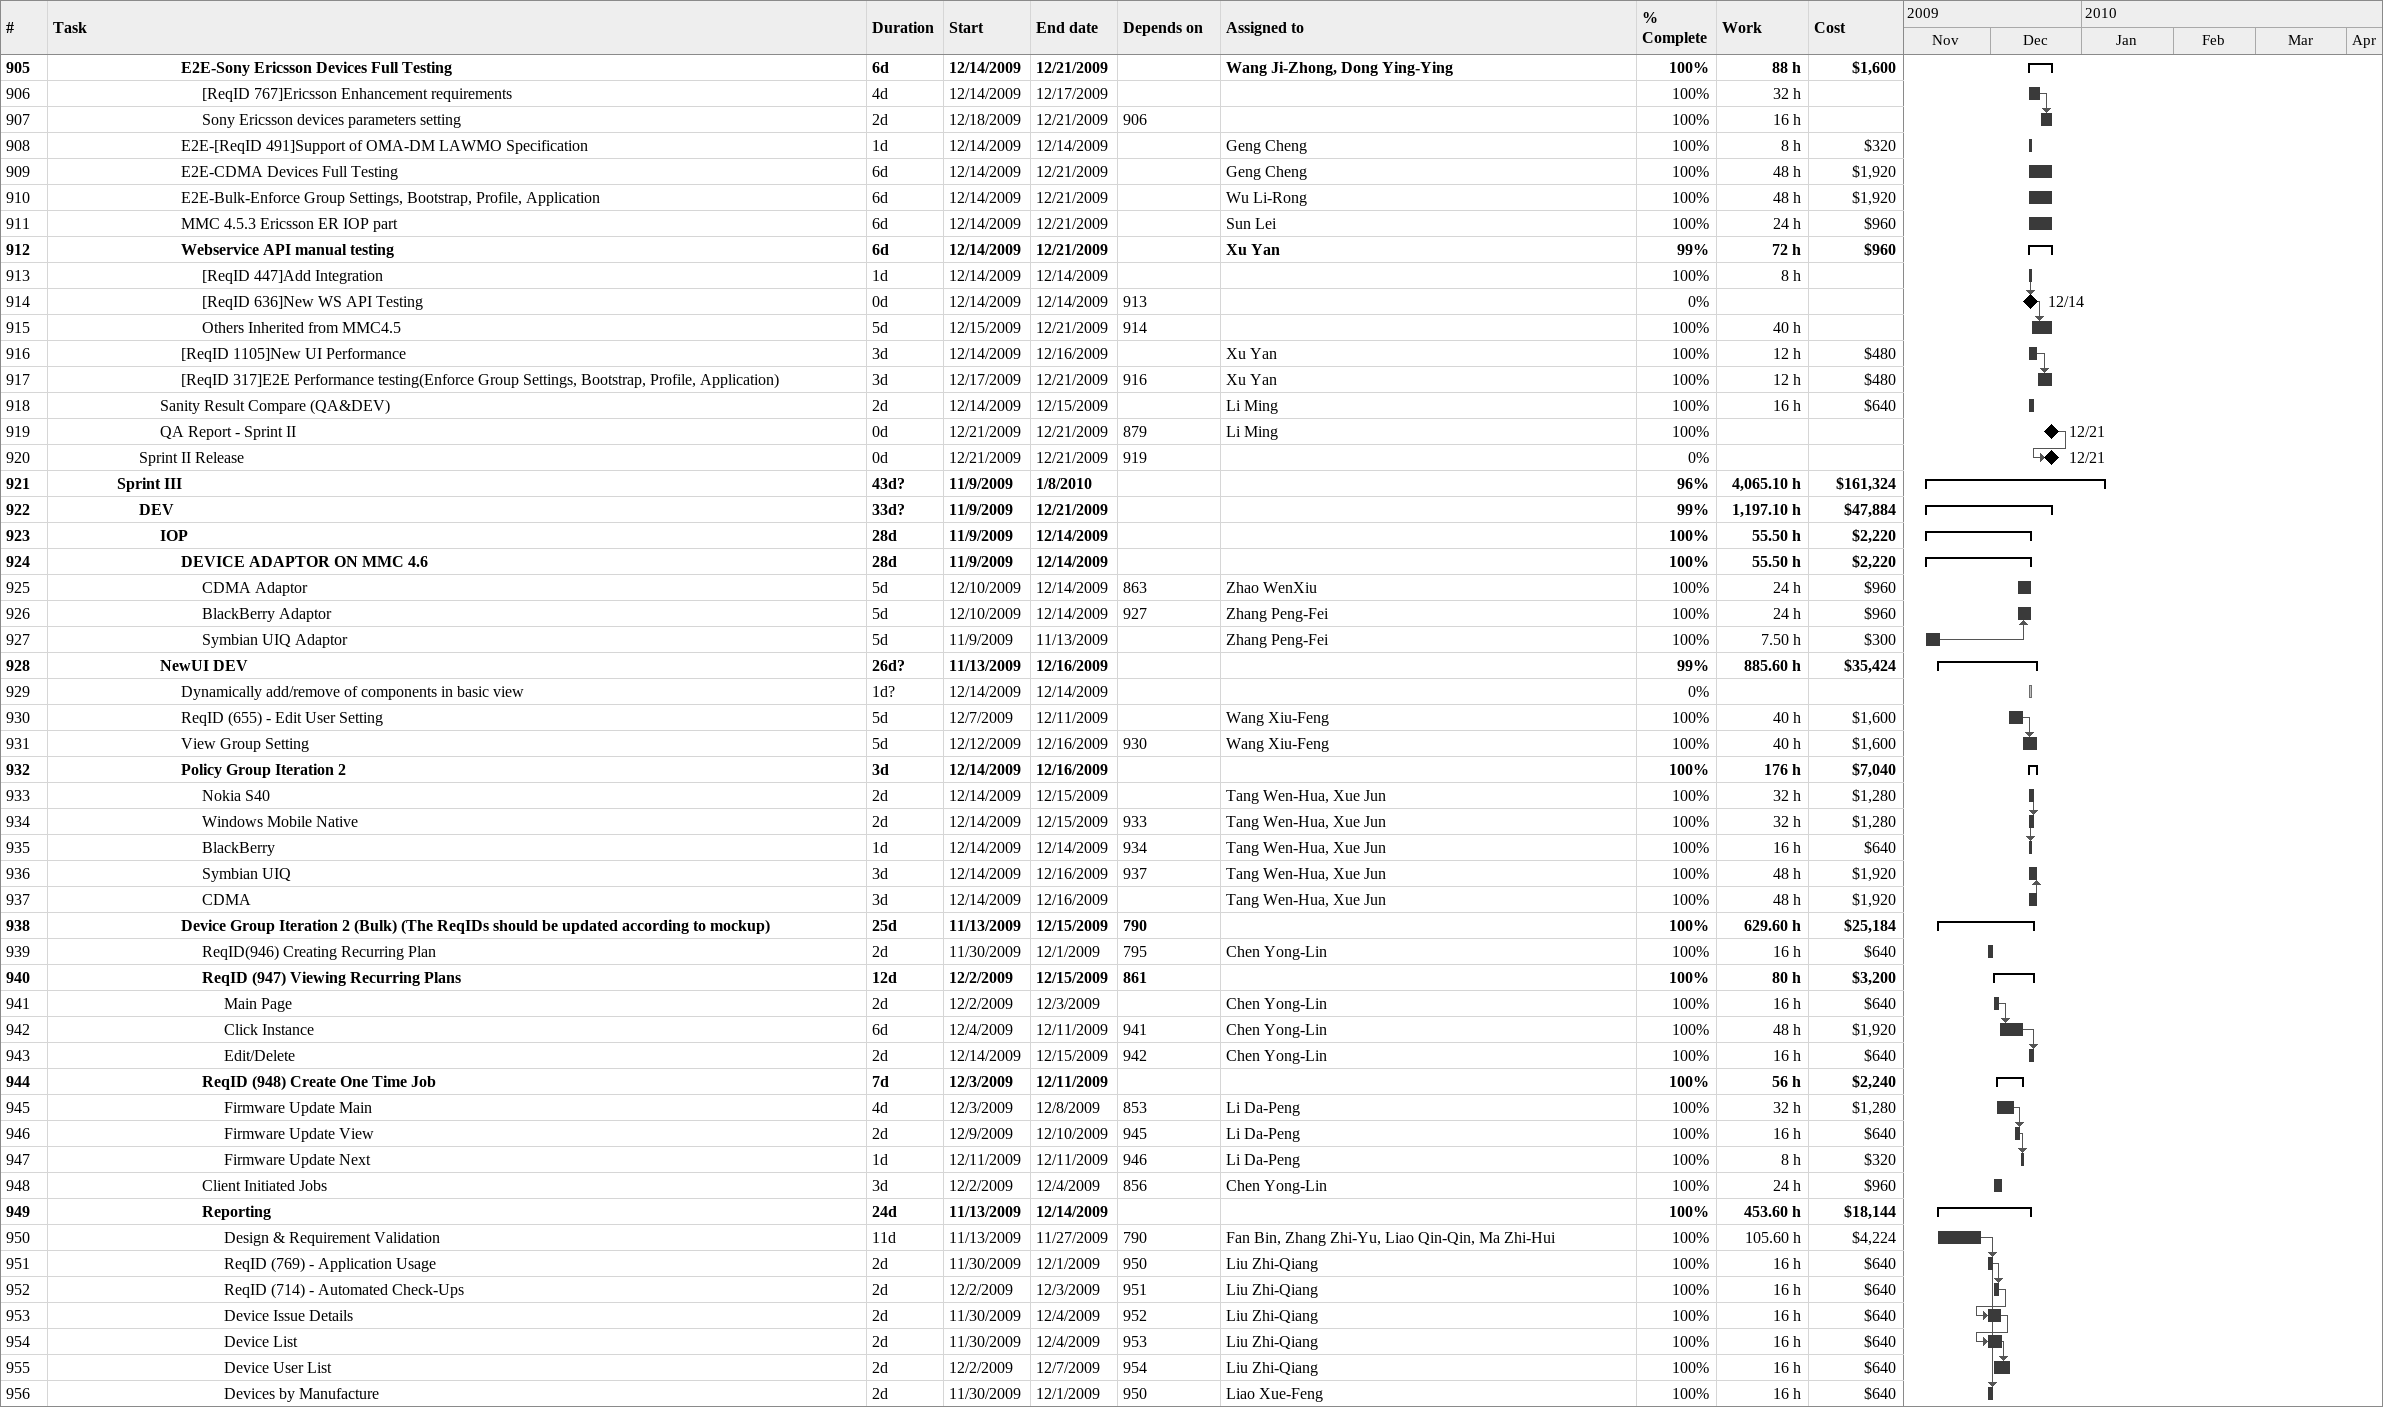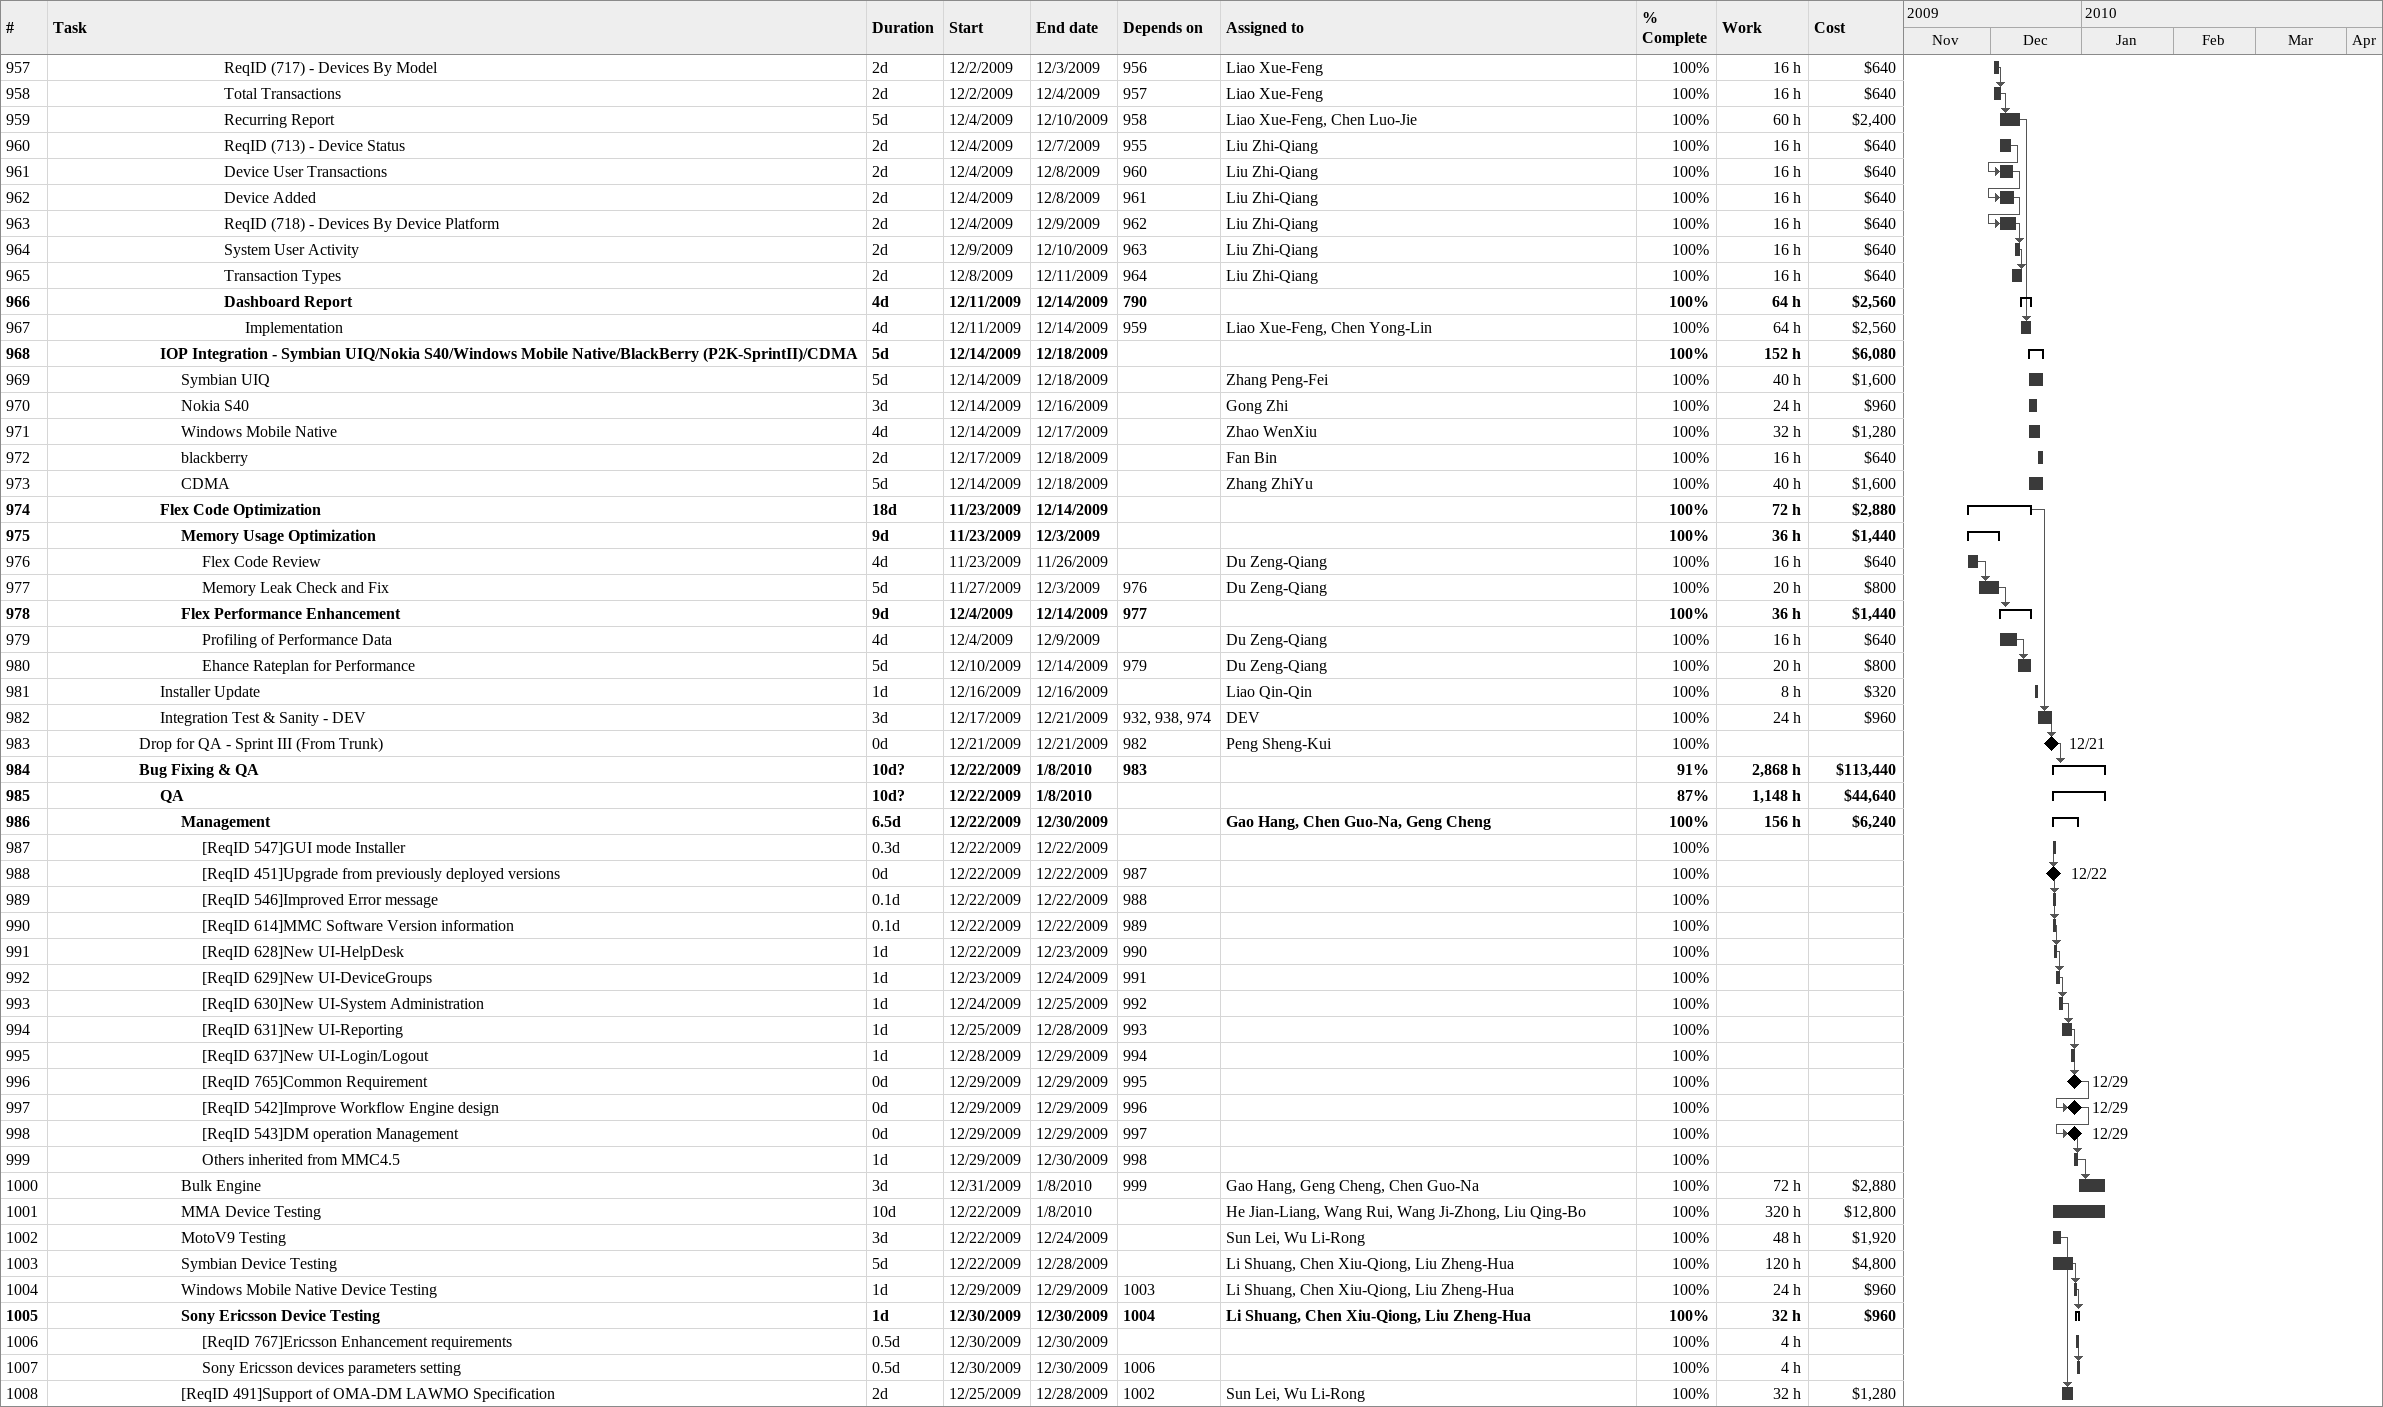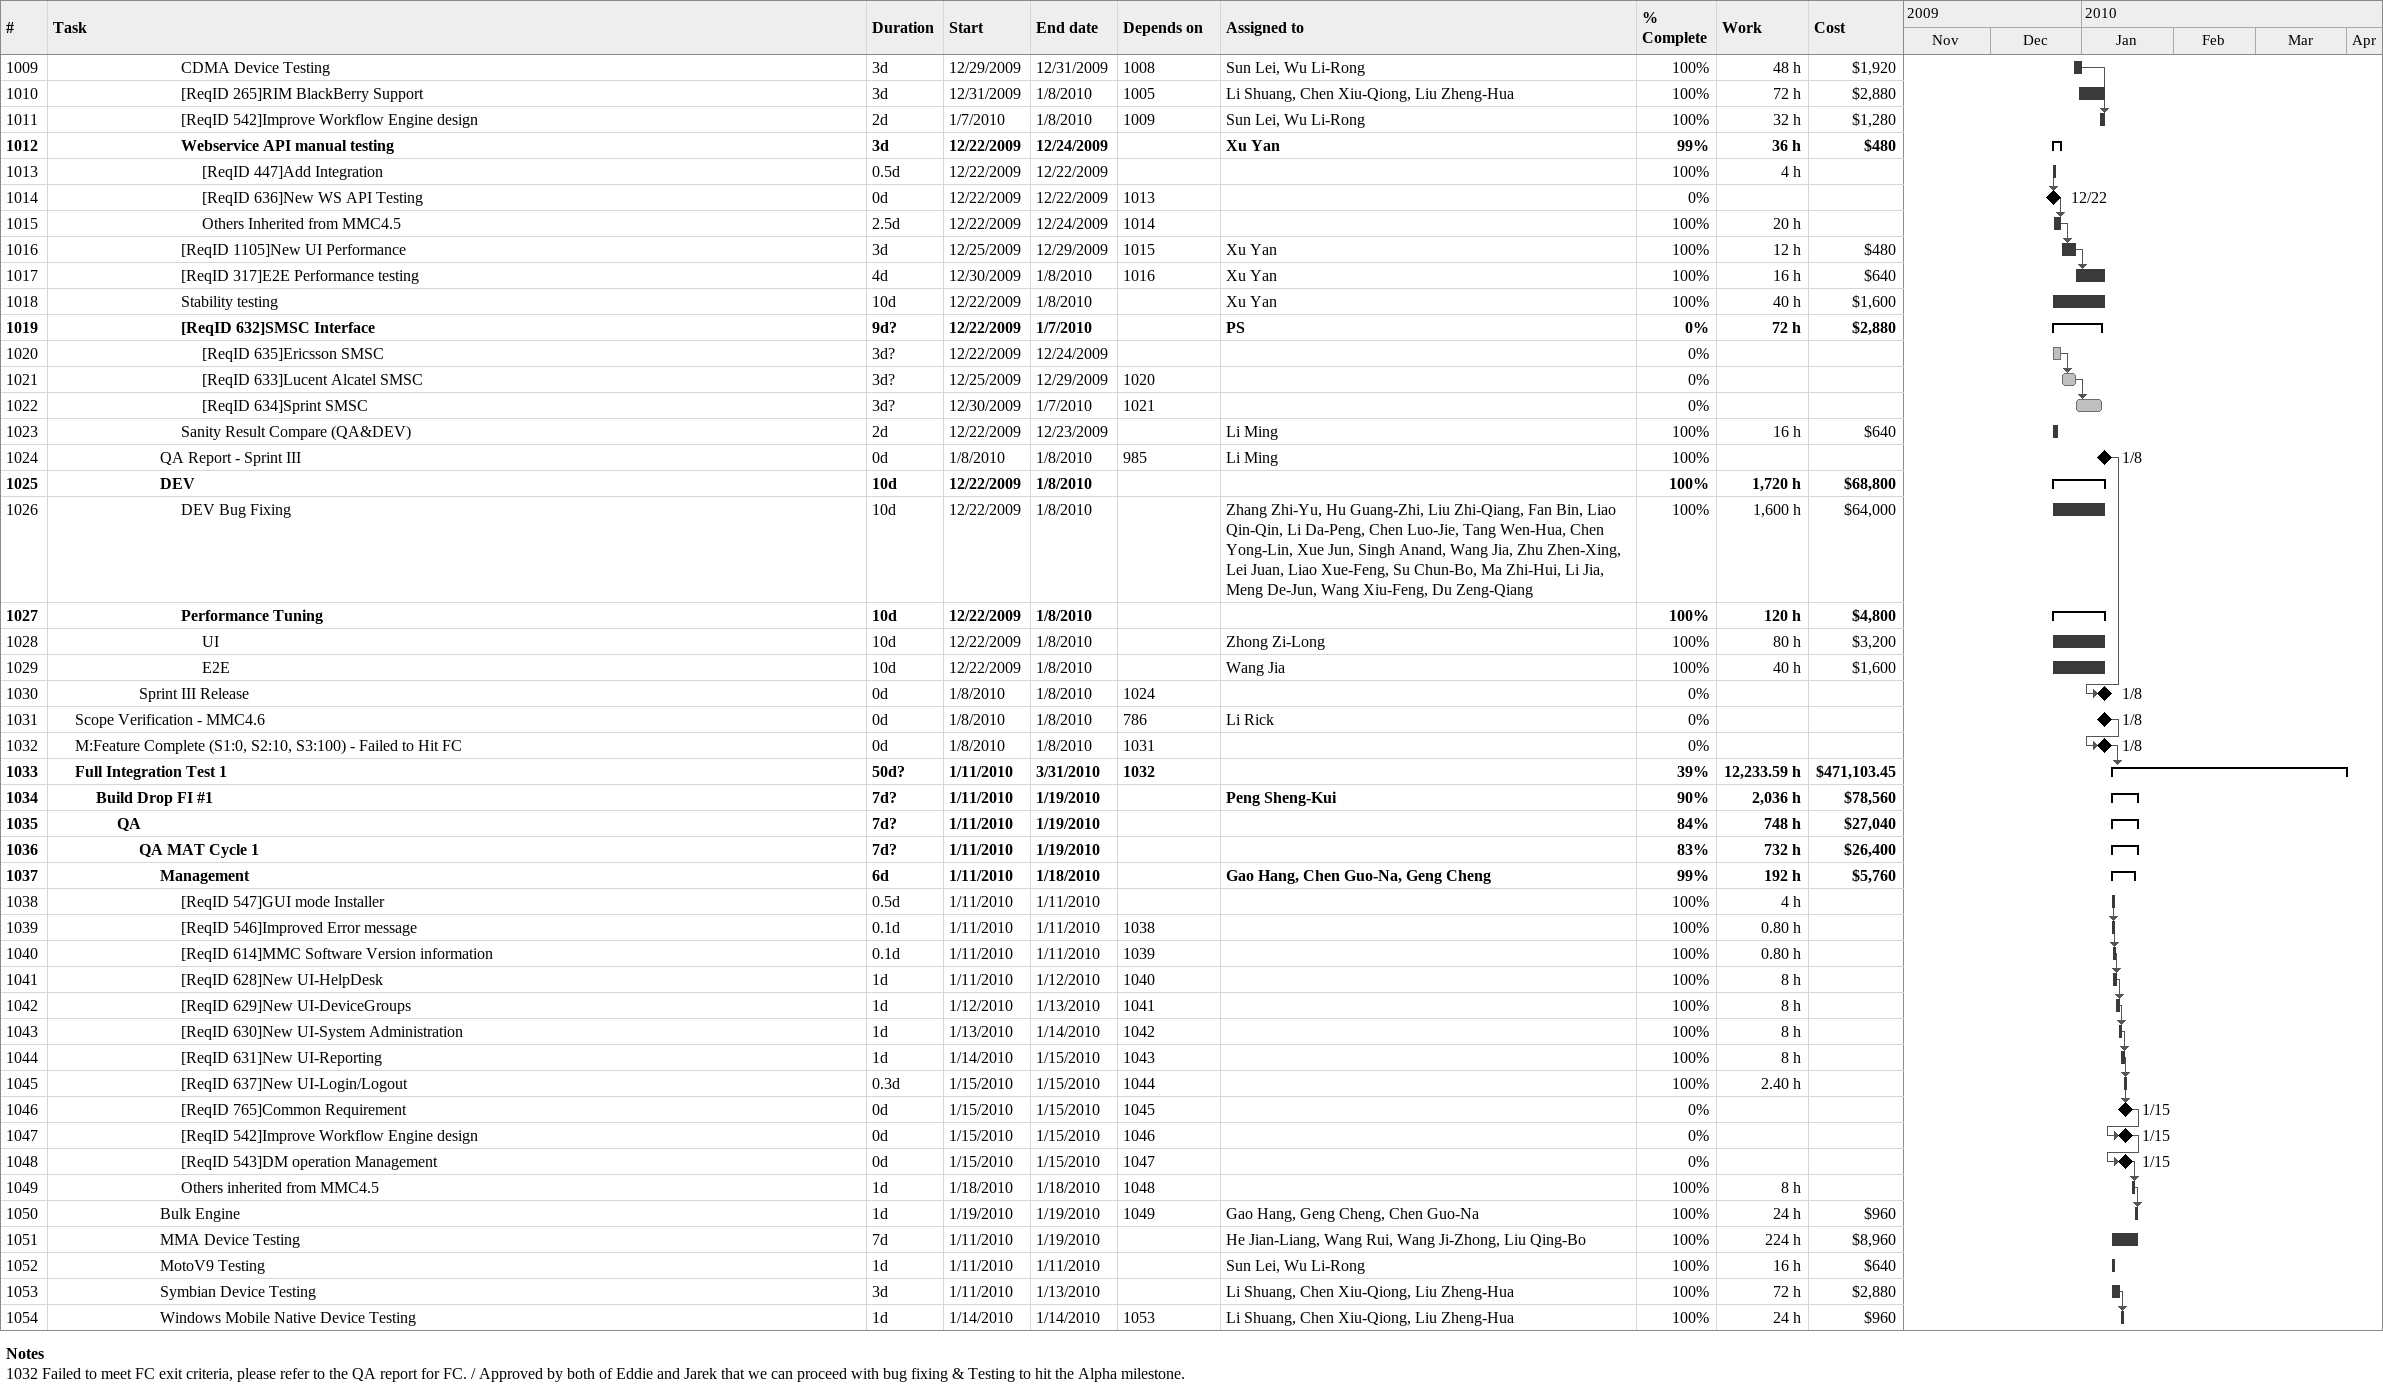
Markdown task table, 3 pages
| ID | Level | Task | Duration | Start | Finish | Predecessors | Resources | % complete | Work (h) | Cost ($) |
|---|---|---|---|---|---|---|---|---|---|---|
| 905 | 7 | **E2E-Sony Ericsson Devices Full Testing** | 6d | 2009-12-14 | 2009-12-21 |  | Wang Ji-Zhong, Dong Ying-Ying | 100 | 88 | 1600 |
| 906 | 8 | [ReqID 767]Ericsson Enhancement requirements | 4d | 2009-12-14 | 2009-12-17 |  |  | 100 | 32 |  |
| 907 | 8 | Sony Ericsson devices parameters setting | 2d | 2009-12-18 | 2009-12-21 | 906 |  | 100 | 16 |  |
| 908 | 7 | E2E-[ReqID 491]Support of OMA-DM LAWMO Specification | 1d | 2009-12-14 | 2009-12-14 |  | Geng Cheng | 100 | 8 | 320 |
| 909 | 7 | E2E-CDMA Devices Full Testing | 6d | 2009-12-14 | 2009-12-21 |  | Geng Cheng | 100 | 48 | 1920 |
| 910 | 7 | E2E-Bulk-Enforce Group Settings, Bootstrap, Profile, Application | 6d | 2009-12-14 | 2009-12-21 |  | Wu Li-Rong | 100 | 48 | 1920 |
| 911 | 7 | MMC 4.5.3 Ericsson ER IOP part | 6d | 2009-12-14 | 2009-12-21 |  | Sun Lei | 100 | 24 | 960 |
| 912 | 7 | **Webservice API manual testing** | 6d | 2009-12-14 | 2009-12-21 |  | Xu Yan | 99 | 72 | 960 |
| 913 | 8 | [ReqID 447]Add Integration | 1d | 2009-12-14 | 2009-12-14 |  |  | 100 | 8 |  |
| 914 | 8 | [ReqID 636]New WS API Testing | 0d | 2009-12-14 | 2009-12-14 | 913 |  | 0 |  |  |
| 915 | 8 | Others Inherited from MMC4.5 | 5d | 2009-12-15 | 2009-12-21 | 914 |  | 100 | 40 |  |
| 916 | 7 | [ReqID 1105]New UI Performance | 3d | 2009-12-14 | 2009-12-16 |  | Xu Yan | 100 | 12 | 480 |
| 917 | 7 | [ReqID 317]E2E Performance testing(Enforce Group Settings, Bootstrap, Profile, Application) | 3d | 2009-12-17 | 2009-12-21 | 916 | Xu Yan | 100 | 12 | 480 |
| 918 | 6 | Sanity Result Compare (QA&DEV) | 2d | 2009-12-14 | 2009-12-15 |  | Li Ming | 100 | 16 | 640 |
| 919 | 6 | QA Report - Sprint II | 0d | 2009-12-21 | 2009-12-21 | 879 | Li Ming | 100 |  |  |
| 920 | 5 | Sprint II Release | 0d | 2009-12-21 | 2009-12-21 | 919 |  | 0 |  |  |
| 921 | 4 | **Sprint III** | 43d? | 2009-11-09 | 2010-01-08 |  |  | 96 | 4065.10 | 161324 |
| 922 | 5 | **DEV** | 33d? | 2009-11-09 | 2009-12-21 |  |  | 99 | 1197.10 | 47884 |
| 923 | 6 | **IOP** | 28d | 2009-11-09 | 2009-12-14 |  |  | 100 | 55.50 | 2220 |
| 924 | 7 | **DEVICE ADAPTOR ON MMC 4.6** | 28d | 2009-11-09 | 2009-12-14 |  |  | 100 | 55.50 | 2220 |
| 925 | 8 | CDMA Adaptor | 5d | 2009-12-10 | 2009-12-14 | 863 | Zhao WenXiu | 100 | 24 | 960 |
| 926 | 8 | BlackBerry Adaptor | 5d | 2009-12-10 | 2009-12-14 | 927 | Zhang Peng-Fei | 100 | 24 | 960 |
| 927 | 8 | Symbian UIQ Adaptor | 5d | 2009-11-09 | 2009-11-13 |  | Zhang Peng-Fei | 100 | 7.50 | 300 |
| 928 | 6 | **NewUI DEV** | 26d? | 2009-11-13 | 2009-12-16 |  |  | 99 | 885.60 | 35424 |
| 929 | 7 | Dynamically add/remove of components in basic view | 1d? | 2009-12-14 | 2009-12-14 |  |  | 0 |  |  |
| 930 | 7 | ReqID (655) - Edit User Setting | 5d | 2009-12-07 | 2009-12-11 |  | Wang Xiu-Feng | 100 | 40 | 1600 |
| 931 | 7 | View Group Setting | 5d | 2009-12-12 | 2009-12-16 | 930 | Wang Xiu-Feng | 100 | 40 | 1600 |
| 932 | 7 | **Policy Group Iteration 2** | 3d | 2009-12-14 | 2009-12-16 |  |  | 100 | 176 | 7040 |
| 933 | 8 | Nokia S40 | 2d | 2009-12-14 | 2009-12-15 |  | Tang Wen-Hua, Xue Jun | 100 | 32 | 1280 |
| 934 | 8 | Windows Mobile Native | 2d | 2009-12-14 | 2009-12-15 | 933 | Tang Wen-Hua, Xue Jun | 100 | 32 | 1280 |
| 935 | 8 | BlackBerry | 1d | 2009-12-14 | 2009-12-14 | 934 | Tang Wen-Hua, Xue Jun | 100 | 16 | 640 |
| 936 | 8 | Symbian UIQ | 3d | 2009-12-14 | 2009-12-16 | 937 | Tang Wen-Hua, Xue Jun | 100 | 48 | 1920 |
| 937 | 8 | CDMA | 3d | 2009-12-14 | 2009-12-16 |  | Tang Wen-Hua, Xue Jun | 100 | 48 | 1920 |
| 938 | 7 | **Device Group Iteration 2 (Bulk) (The ReqIDs should be updated according to mockup)** | 25d | 2009-11-13 | 2009-12-15 | 790 |  | 100 | 629.60 | 25184 |
| 939 | 8 | ReqID(946) Creating Recurring Plan | 2d | 2009-11-30 | 2009-12-01 | 795 | Chen Yong-Lin | 100 | 16 | 640 |
| 940 | 8 | **ReqID (947) Viewing Recurring Plans** | 12d | 2009-12-02 | 2009-12-15 | 861 |  | 100 | 80 | 3200 |
| 941 | 9 | Main Page | 2d | 2009-12-02 | 2009-12-03 |  | Chen Yong-Lin | 100 | 16 | 640 |
| 942 | 9 | Click Instance | 6d | 2009-12-04 | 2009-12-11 | 941 | Chen Yong-Lin | 100 | 48 | 1920 |
| 943 | 9 | Edit/Delete | 2d | 2009-12-14 | 2009-12-15 | 942 | Chen Yong-Lin | 100 | 16 | 640 |
| 944 | 8 | **ReqID (948) Create One Time Job** | 7d | 2009-12-03 | 2009-12-11 |  |  | 100 | 56 | 2240 |
| 945 | 9 | Firmware Update Main | 4d | 2009-12-03 | 2009-12-08 | 853 | Li Da-Peng | 100 | 32 | 1280 |
| 946 | 9 | Firmware Update View | 2d | 2009-12-09 | 2009-12-10 | 945 | Li Da-Peng | 100 | 16 | 640 |
| 947 | 9 | Firmware Update Next | 1d | 2009-12-11 | 2009-12-11 | 946 | Li Da-Peng | 100 | 8 | 320 |
| 948 | 8 | Client Initiated Jobs | 3d | 2009-12-02 | 2009-12-04 | 856 | Chen Yong-Lin | 100 | 24 | 960 |
| 949 | 8 | **Reporting** | 24d | 2009-11-13 | 2009-12-14 |  |  | 100 | 453.60 | 18144 |
| 950 | 9 | Design & Requirement Validation | 11d | 2009-11-13 | 2009-11-27 | 790 | Fan Bin, Zhang Zhi-Yu, Liao Qin-Qin, Ma Zhi-Hui | 100 | 105.60 | 4224 |
| 951 | 9 | ReqID (769) - Application Usage | 2d | 2009-11-30 | 2009-12-01 | 950 | Liu Zhi-Qiang | 100 | 16 | 640 |
| 952 | 9 | ReqID (714) - Automated Check-Ups | 2d | 2009-12-02 | 2009-12-03 | 951 | Liu Zhi-Qiang | 100 | 16 | 640 |
| 953 | 9 | Device Issue Details | 2d | 2009-11-30 | 2009-12-04 | 952 | Liu Zhi-Qiang | 100 | 16 | 640 |
| 954 | 9 | Device List | 2d | 2009-11-30 | 2009-12-04 | 953 | Liu Zhi-Qiang | 100 | 16 | 640 |
| 955 | 9 | Device User List | 2d | 2009-12-02 | 2009-12-07 | 954 | Liu Zhi-Qiang | 100 | 16 | 640 |
| 956 | 9 | Devices by Manufacture | 2d | 2009-11-30 | 2009-12-01 | 950 | Liao Xue-Feng | 100 | 16 | 640 |
| 957 | 9 | ReqID (717) - Devices By Model | 2d | 2009-12-02 | 2009-12-03 | 956 | Liao Xue-Feng | 100 | 16 | 640 |
| 958 | 9 | Total Transactions | 2d | 2009-12-02 | 2009-12-04 | 957 | Liao Xue-Feng | 100 | 16 | 640 |
| 959 | 9 | Recurring Report | 5d | 2009-12-04 | 2009-12-10 | 958 | Liao Xue-Feng, Chen Luo-Jie | 100 | 60 | 2400 |
| 960 | 9 | ReqID (713) - Device Status | 2d | 2009-12-04 | 2009-12-07 | 955 | Liu Zhi-Qiang | 100 | 16 | 640 |
| 961 | 9 | Device User Transactions | 2d | 2009-12-04 | 2009-12-08 | 960 | Liu Zhi-Qiang | 100 | 16 | 640 |
| 962 | 9 | Device Added | 2d | 2009-12-04 | 2009-12-08 | 961 | Liu Zhi-Qiang | 100 | 16 | 640 |
| 963 | 9 | ReqID (718) - Devices By Device Platform | 2d | 2009-12-04 | 2009-12-09 | 962 | Liu Zhi-Qiang | 100 | 16 | 640 |
| 964 | 9 | System User Activity | 2d | 2009-12-09 | 2009-12-10 | 963 | Liu Zhi-Qiang | 100 | 16 | 640 |
| 965 | 9 | Transaction Types | 2d | 2009-12-08 | 2009-12-11 | 964 | Liu Zhi-Qiang | 100 | 16 | 640 |
| 966 | 9 | **Dashboard Report** | 4d | 2009-12-11 | 2009-12-14 | 790 |  | 100 | 64 | 2560 |
| 967 | 10 | Implementation | 4d | 2009-12-11 | 2009-12-14 | 959 | Liao Xue-Feng, Chen Yong-Lin | 100 | 64 | 2560 |
| 968 | 6 | **IOP Integration - Symbian UIQ/Nokia S40/Windows Mobile Native/BlackBerry (P2K-SprintII)/CDMA** | 5d | 2009-12-14 | 2009-12-18 |  |  | 100 | 152 | 6080 |
| 969 | 7 | Symbian UIQ | 5d | 2009-12-14 | 2009-12-18 |  | Zhang Peng-Fei | 100 | 40 | 1600 |
| 970 | 7 | Nokia S40 | 3d | 2009-12-14 | 2009-12-16 |  | Gong Zhi | 100 | 24 | 960 |
| 971 | 7 | Windows Mobile Native | 4d | 2009-12-14 | 2009-12-17 |  | Zhao WenXiu | 100 | 32 | 1280 |
| 972 | 7 | blackberry | 2d | 2009-12-17 | 2009-12-18 |  | Fan Bin | 100 | 16 | 640 |
| 973 | 7 | CDMA | 5d | 2009-12-14 | 2009-12-18 |  | Zhang ZhiYu | 100 | 40 | 1600 |
| 974 | 6 | **Flex Code Optimization** | 18d | 2009-11-23 | 2009-12-14 |  |  | 100 | 72 | 2880 |
| 975 | 7 | **Memory Usage Optimization** | 9d | 2009-11-23 | 2009-12-03 |  |  | 100 | 36 | 1440 |
| 976 | 8 | Flex Code Review | 4d | 2009-11-23 | 2009-11-26 |  | Du Zeng-Qiang | 100 | 16 | 640 |
| 977 | 8 | Memory Leak Check and Fix | 5d | 2009-11-27 | 2009-12-03 | 976 | Du Zeng-Qiang | 100 | 20 | 800 |
| 978 | 7 | **Flex Performance Enhancement** | 9d | 2009-12-04 | 2009-12-14 | 977 |  | 100 | 36 | 1440 |
| 979 | 8 | Profiling of Performance Data | 4d | 2009-12-04 | 2009-12-09 |  | Du Zeng-Qiang | 100 | 16 | 640 |
| 980 | 8 | Ehance Rateplan for Performance | 5d | 2009-12-10 | 2009-12-14 | 979 | Du Zeng-Qiang | 100 | 20 | 800 |
| 981 | 6 | Installer Update | 1d | 2009-12-16 | 2009-12-16 |  | Liao Qin-Qin | 100 | 8 | 320 |
| 982 | 6 | Integration Test & Sanity - DEV | 3d | 2009-12-17 | 2009-12-21 | 932, 938, 974 | DEV | 100 | 24 | 960 |
| 983 | 5 | Drop for QA - Sprint III (From Trunk) | 0d | 2009-12-21 | 2009-12-21 | 982 | Peng Sheng-Kui | 100 |  |  |
| 984 | 5 | **Bug Fixing & QA** | 10d? | 2009-12-22 | 2010-01-08 | 983 |  | 91 | 2868 | 113440 |
| 985 | 6 | **QA** | 10d? | 2009-12-22 | 2010-01-08 |  |  | 87 | 1148 | 44640 |
| 986 | 7 | **Management** | 6.5d | 2009-12-22 | 2009-12-30 |  | Gao Hang, Chen Guo-Na, Geng Cheng | 100 | 156 | 6240 |
| 987 | 8 | [ReqID 547]GUI mode Installer | 0.3d | 2009-12-22 | 2009-12-22 |  |  | 100 |  |  |
| 988 | 8 | [ReqID 451]Upgrade from previously deployed versions | 0d | 2009-12-22 | 2009-12-22 | 987 |  | 100 |  |  |
| 989 | 8 | [ReqID 546]Improved Error message | 0.1d | 2009-12-22 | 2009-12-22 | 988 |  | 100 |  |  |
| 990 | 8 | [ReqID 614]MMC Software Version information | 0.1d | 2009-12-22 | 2009-12-22 | 989 |  | 100 |  |  |
| 991 | 8 | [ReqID 628]New UI-HelpDesk | 1d | 2009-12-22 | 2009-12-23 | 990 |  | 100 |  |  |
| 992 | 8 | [ReqID 629]New UI-DeviceGroups | 1d | 2009-12-23 | 2009-12-24 | 991 |  | 100 |  |  |
| 993 | 8 | [ReqID 630]New UI-System Administration | 1d | 2009-12-24 | 2009-12-25 | 992 |  | 100 |  |  |
| 994 | 8 | [ReqID 631]New UI-Reporting | 1d | 2009-12-25 | 2009-12-28 | 993 |  | 100 |  |  |
| 995 | 8 | [ReqID 637]New UI-Login/Logout | 1d | 2009-12-28 | 2009-12-29 | 994 |  | 100 |  |  |
| 996 | 8 | [ReqID 765]Common Requirement | 0d | 2009-12-29 | 2009-12-29 | 995 |  | 100 |  |  |
| 997 | 8 | [ReqID 542]Improve Workflow Engine design | 0d | 2009-12-29 | 2009-12-29 | 996 |  | 100 |  |  |
| 998 | 8 | [ReqID 543]DM operation Management | 0d | 2009-12-29 | 2009-12-29 | 997 |  | 100 |  |  |
| 999 | 8 | Others inherited from MMC4.5 | 1d | 2009-12-29 | 2009-12-30 | 998 |  | 100 |  |  |
| 1000 | 7 | Bulk Engine | 3d | 2009-12-31 | 2010-01-08 | 999 | Gao Hang, Geng Cheng, Chen Guo-Na | 100 | 72 | 2880 |
| 1001 | 7 | MMA Device Testing | 10d | 2009-12-22 | 2010-01-08 |  | He Jian-Liang, Wang Rui, Wang Ji-Zhong, Liu Qing-Bo | 100 | 320 | 12800 |
| 1002 | 7 | MotoV9 Testing | 3d | 2009-12-22 | 2009-12-24 |  | Sun Lei, Wu Li-Rong | 100 | 48 | 1920 |
| 1003 | 7 | Symbian Device Testing | 5d | 2009-12-22 | 2009-12-28 |  | Li Shuang, Chen Xiu-Qiong, Liu Zheng-Hua | 100 | 120 | 4800 |
| 1004 | 7 | Windows Mobile Native Device Testing | 1d | 2009-12-29 | 2009-12-29 | 1003 | Li Shuang, Chen Xiu-Qiong, Liu Zheng-Hua | 100 | 24 | 960 |
| 1005 | 7 | **Sony Ericsson Device Testing** | 1d | 2009-12-30 | 2009-12-30 | 1004 | Li Shuang, Chen Xiu-Qiong, Liu Zheng-Hua | 100 | 32 | 960 |
| 1006 | 8 | [ReqID 767]Ericsson Enhancement requirements | 0.5d | 2009-12-30 | 2009-12-30 |  |  | 100 | 4 |  |
| 1007 | 8 | Sony Ericsson devices parameters setting | 0.5d | 2009-12-30 | 2009-12-30 | 1006 |  | 100 | 4 |  |
| 1008 | 7 | [ReqID 491]Support of OMA-DM LAWMO Specification | 2d | 2009-12-25 | 2009-12-28 | 1002 | Sun Lei, Wu Li-Rong | 100 | 32 | 1280 |
| 1009 | 7 | CDMA Device Testing | 3d | 2009-12-29 | 2009-12-31 | 1008 | Sun Lei, Wu Li-Rong | 100 | 48 | 1920 |
| 1010 | 7 | [ReqID 265]RIM BlackBerry Support | 3d | 2009-12-31 | 2010-01-08 | 1005 | Li Shuang, Chen Xiu-Qiong, Liu Zheng-Hua | 100 | 72 | 2880 |
| 1011 | 7 | [ReqID 542]Improve Workflow Engine design | 2d | 2010-01-07 | 2010-01-08 | 1009 | Sun Lei, Wu Li-Rong | 100 | 32 | 1280 |
| 1012 | 7 | **Webservice API manual testing** | 3d | 2009-12-22 | 2009-12-24 |  | Xu Yan | 99 | 36 | 480 |
| 1013 | 8 | [ReqID 447]Add Integration | 0.5d | 2009-12-22 | 2009-12-22 |  |  | 100 | 4 |  |
| 1014 | 8 | [ReqID 636]New WS API Testing | 0d | 2009-12-22 | 2009-12-22 | 1013 |  | 0 |  |  |
| 1015 | 8 | Others Inherited from MMC4.5 | 2.5d | 2009-12-22 | 2009-12-24 | 1014 |  | 100 | 20 |  |
| 1016 | 7 | [ReqID 1105]New UI Performance | 3d | 2009-12-25 | 2009-12-29 | 1015 | Xu Yan | 100 | 12 | 480 |
| 1017 | 7 | [ReqID 317]E2E Performance testing | 4d | 2009-12-30 | 2010-01-08 | 1016 | Xu Yan | 100 | 16 | 640 |
| 1018 | 7 | Stability testing | 10d | 2009-12-22 | 2010-01-08 |  | Xu Yan | 100 | 40 | 1600 |
| 1019 | 7 | **[ReqID 632]SMSC Interface** | 9d? | 2009-12-22 | 2010-01-07 |  | PS | 0 | 72 | 2880 |
| 1020 | 8 | [ReqID 635]Ericsson SMSC | 3d? | 2009-12-22 | 2009-12-24 |  |  | 0 |  |  |
| 1021 | 8 | [ReqID 633]Lucent Alcatel SMSC | 3d? | 2009-12-25 | 2009-12-29 | 1020 |  | 0 |  |  |
| 1022 | 8 | [ReqID 634]Sprint SMSC | 3d? | 2009-12-30 | 2010-01-07 | 1021 |  | 0 |  |  |
| 1023 | 7 | Sanity Result Compare (QA&DEV) | 2d | 2009-12-22 | 2009-12-23 |  | Li Ming | 100 | 16 | 640 |
| 1024 | 6 | QA Report - Sprint III | 0d | 2010-01-08 | 2010-01-08 | 985 | Li Ming | 100 |  |  |
| 1025 | 6 | **DEV** | 10d | 2009-12-22 | 2010-01-08 |  |  | 100 | 1720 | 68800 |
| 1026 | 7 | DEV Bug Fixing | 10d | 2009-12-22 | 2010-01-08 |  | Zhang Zhi-Yu, Hu Guang-Zhi, Liu Zhi-Qiang, Fan Bin, Liao Qin-Qin, Li Da-Peng, Chen Luo-Jie, Tang Wen-Hua, Chen Yong-Lin, Xue Jun, Singh Anand, Wang Jia, Zhu Zhen-Xing, Lei Juan, Liao Xue-Feng, Su Chun-Bo, Ma Zhi-Hui, Li Jia, Meng De-Jun, Wang Xiu-Feng, Du Zeng-Qiang | 100 | 1600 | 64000 |
| 1027 | 7 | **Performance Tuning** | 10d | 2009-12-22 | 2010-01-08 |  |  | 100 | 120 | 4800 |
| 1028 | 8 | UI | 10d | 2009-12-22 | 2010-01-08 |  | Zhong Zi-Long | 100 | 80 | 3200 |
| 1029 | 8 | E2E | 10d | 2009-12-22 | 2010-01-08 |  | Wang Jia | 100 | 40 | 1600 |
| 1030 | 5 | Sprint III Release | 0d | 2010-01-08 | 2010-01-08 | 1024 |  | 0 |  |  |
| 1031 | 2 | Scope Verification - MMC4.6 | 0d | 2010-01-08 | 2010-01-08 | 786 | Li Rick | 0 |  |  |
| 1032 | 2 | M:Feature Complete (S1:0, S2:10, S3:100) - Failed to Hit FC | 0d | 2010-01-08 | 2010-01-08 | 1031 |  | 0 |  |  |
| 1033 | 2 | **Full Integration Test 1** | 50d? | 2010-01-11 | 2010-03-31 | 1032 |  | 39 | 12233.59 | 471103.45 |
| 1034 | 3 | **Build Drop FI #1** | 7d? | 2010-01-11 | 2010-01-19 |  | Peng Sheng-Kui | 90 | 2036 | 78560 |
| 1035 | 4 | **QA** | 7d? | 2010-01-11 | 2010-01-19 |  |  | 84 | 748 | 27040 |
| 1036 | 5 | **QA MAT Cycle 1** | 7d? | 2010-01-11 | 2010-01-19 |  |  | 83 | 732 | 26400 |
| 1037 | 6 | **Management** | 6d | 2010-01-11 | 2010-01-18 |  | Gao Hang, Chen Guo-Na, Geng Cheng | 99 | 192 | 5760 |
| 1038 | 7 | [ReqID 547]GUI mode Installer | 0.5d | 2010-01-11 | 2010-01-11 |  |  | 100 | 4 |  |
| 1039 | 7 | [ReqID 546]Improved Error message | 0.1d | 2010-01-11 | 2010-01-11 | 1038 |  | 100 | 0.80 |  |
| 1040 | 7 | [ReqID 614]MMC Software Version information | 0.1d | 2010-01-11 | 2010-01-11 | 1039 |  | 100 | 0.80 |  |
| 1041 | 7 | [ReqID 628]New UI-HelpDesk | 1d | 2010-01-11 | 2010-01-12 | 1040 |  | 100 | 8 |  |
| 1042 | 7 | [ReqID 629]New UI-DeviceGroups | 1d | 2010-01-12 | 2010-01-13 | 1041 |  | 100 | 8 |  |
| 1043 | 7 | [ReqID 630]New UI-System Administration | 1d | 2010-01-13 | 2010-01-14 | 1042 |  | 100 | 8 |  |
| 1044 | 7 | [ReqID 631]New UI-Reporting | 1d | 2010-01-14 | 2010-01-15 | 1043 |  | 100 | 8 |  |
| 1045 | 7 | [ReqID 637]New UI-Login/Logout | 0.3d | 2010-01-15 | 2010-01-15 | 1044 |  | 100 | 2.40 |  |
| 1046 | 7 | [ReqID 765]Common Requirement | 0d | 2010-01-15 | 2010-01-15 | 1045 |  | 0 |  |  |
| 1047 | 7 | [ReqID 542]Improve Workflow Engine design | 0d | 2010-01-15 | 2010-01-15 | 1046 |  | 0 |  |  |
| 1048 | 7 | [ReqID 543]DM operation Management | 0d | 2010-01-15 | 2010-01-15 | 1047 |  | 0 |  |  |
| 1049 | 7 | Others inherited from MMC4.5 | 1d | 2010-01-18 | 2010-01-18 | 1048 |  | 100 | 8 |  |
| 1050 | 6 | Bulk Engine | 1d | 2010-01-19 | 2010-01-19 | 1049 | Gao Hang, Geng Cheng, Chen Guo-Na | 100 | 24 | 960 |
| 1051 | 6 | MMA Device Testing | 7d | 2010-01-11 | 2010-01-19 |  | He Jian-Liang, Wang Rui, Wang Ji-Zhong, Liu Qing-Bo | 100 | 224 | 8960 |
| 1052 | 6 | MotoV9 Testing | 1d | 2010-01-11 | 2010-01-11 |  | Sun Lei, Wu Li-Rong | 100 | 16 | 640 |
| 1053 | 6 | Symbian Device Testing | 3d | 2010-01-11 | 2010-01-13 |  | Li Shuang, Chen Xiu-Qiong, Liu Zheng-Hua | 100 | 72 | 2880 |
| 1054 | 6 | Windows Mobile Native Device Testing | 1d | 2010-01-14 | 2010-01-14 | 1053 | Li Shuang, Chen Xiu-Qiong, Liu Zheng-Hua | 100 | 24 | 960 |

Notes
- 1032: Failed to meet FC exit criteria, please refer to the QA report for FC. / Approved by both of Eddie and Jarek that we can proceed with bug fixing & Testing to hit the Alpha milestone.
